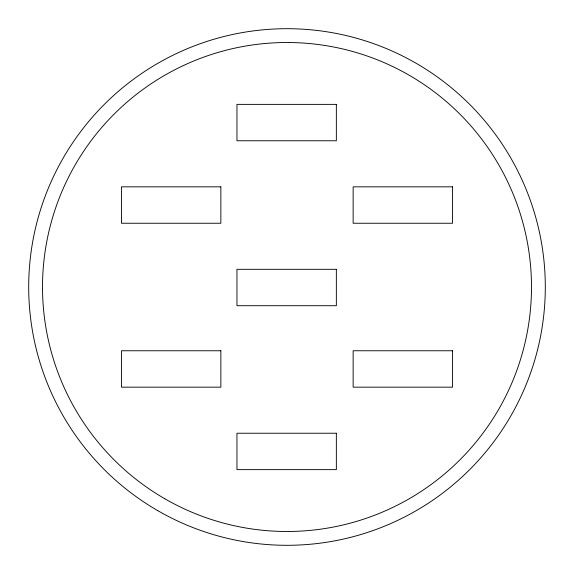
<?xml version="1.0" encoding="UTF-8"?>
<svg xmlns="http://www.w3.org/2000/svg" width="574" height="574" viewBox="0 0 574 574"><rect width="100%" height="100%" fill="white"/><g stroke="black" fill="none" stroke-linecap="round" stroke-linejoin="round"><path stroke-width="0.86" d="M336.35 104.368L236.962 104.368L236.962 140.766L336.35 140.766L336.35 104.368M220.854 186.837L121.458 186.837L121.458 223.243L220.854 223.243L220.854 186.837M452.542 186.837L353.146 186.837L353.146 223.243L452.542 223.243L452.542 186.837M336.35 269.314L236.962 269.314L236.962 305.712L336.35 305.712L336.35 269.314M220.854 350.757L121.458 350.757L121.458 387.163L220.854 387.163L220.854 350.757M452.542 350.757L353.146 350.757L353.146 387.163L452.542 387.163L452.542 350.757M336.35 433.234L236.962 433.234L236.962 469.632L336.35 469.632L336.35 433.234M157.85 510.695A258.3 258.3 0 0 0 545.3 287A258.3 258.3 0 0 0 157.85 63.305A258.3 258.3 0 0 0 157.85 510.695M164.76 498.734A244.488 244.488 0 0 0 531.488 287A244.488 244.488 0 0 0 164.76 75.266A244.488 244.488 0 0 0 164.76 498.734"/></g></svg>
